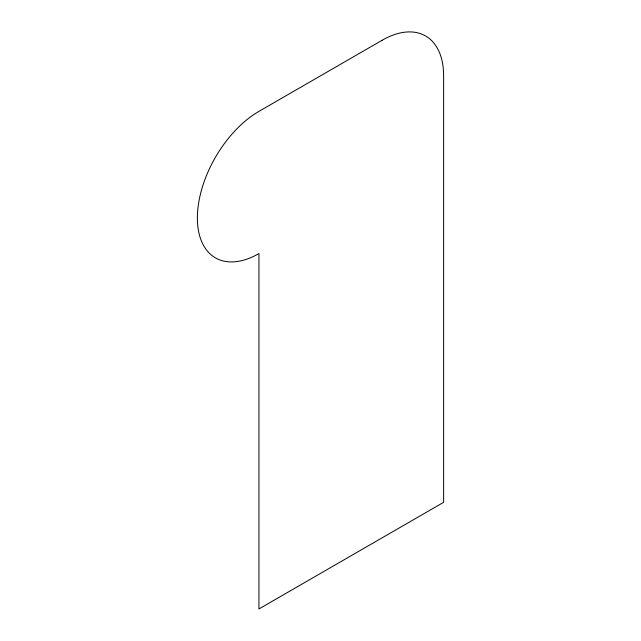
<?xml version="1.0" encoding="UTF-8"?>
<svg xmlns="http://www.w3.org/2000/svg" width="641" height="641" viewBox="0 0 641 641"><rect width="100%" height="100%" fill="white"/><g stroke="black" fill="none" stroke-linecap="round" stroke-linejoin="round"><path stroke-width="0.96" d="M382.06 40.295L258.94 111.374A87.056 50.262 -60 0 0 197.38 217.996A87.056 50.262 -60 0 0 258.94 253.54L258.94 608.95L443.62 502.328L443.62 75.838A87.056 50.262 -60 0 0 382.06 40.295"/></g></svg>
